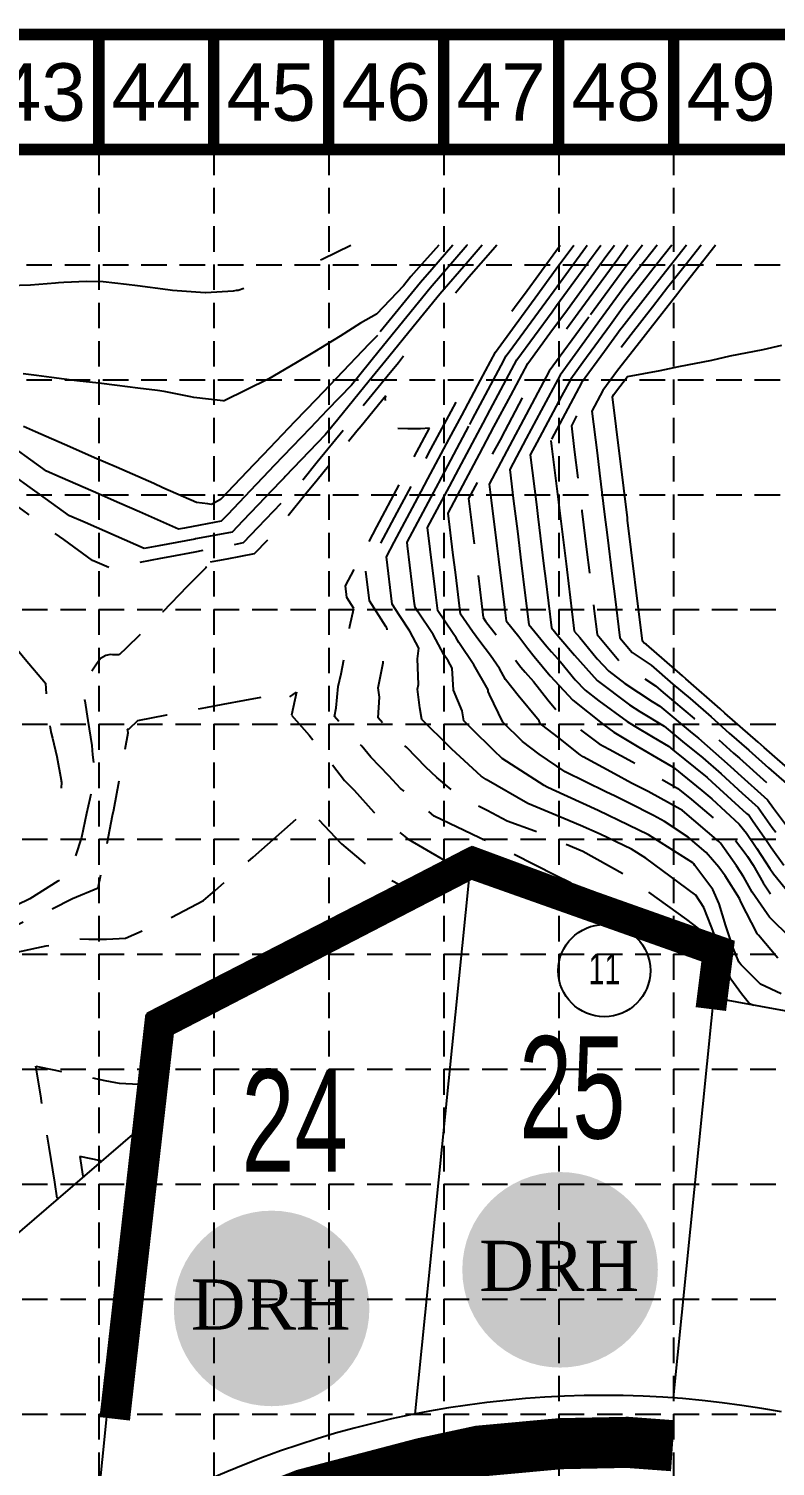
# Model space of a CAD drawing. Extents: x 5997 to 7440, y 5569 to 6471.
# Drawn here: x 6974.8 to 7120.9, y 6189.6 to 6471 of the extents above; entities that cross this region are included whole.
import ezdxf
from ezdxf.enums import TextEntityAlignment as Align

# ---------------------------------------------------------------- set-up
doc = ezdxf.new("R2010")
doc.units = 0
doc.header["$LTSCALE"] = 100
doc.header["$MEASUREMENT"] = 0
doc.linetypes.add('HIDDEN', pattern=[0.375, 0.25, -0.125])
doc.linetypes.add('HIDDEN2', pattern=[0.1875, 0.125, -0.0625])
doc.layers.get('0').update_dxf_attribs({"linetype": 'CONTINUOUS'})
for name, color, linetype in [('$-LOT', 7, 'CONTINUOUS'), ('1 EROSION BLANKET', 84, 'CONTINUOUS'), ('BASE', 7, 'CONTINUOUS'), ('FG-LOTNUM', 7, 'CONTINUOUS'), ('G-XCONTOURS', 5, 'HIDDEN2'), ('G-XIDX_CONTOURS', 5, 'HIDDEN2'), ('GRID', 254, 'HIDDEN'), ('SILT FENCE', 200, 'CONTINUOUS')]:
    doc.layers.add(name, color=color, linetype=linetype)
doc.styles.add('DRHorton', font='dutcheb.ttf')
doc.styles.get("Standard").update_dxf_attribs({"font": 'ARIAL.TTF', "width": 0.9})

# ---------------------------------------------------------------- blocks, each defined once
blk = doc.blocks.new('DRHorton')
h = blk.add_hatch(color=1)
h.paths.add_polyline_path([(78.7, 25.78, 1), (40.43, 25.78, 1)])
h.paths.add_polyline_path([(42.33, 17.91), (76.5, 17.91), (76.5, 34.87), (42.33, 34.87)], flags=24)
at = {"layer": 'BASE', "color": 176, "style": 'DRHorton'}
blk.add_text('DRH', height=9.814, dxfattribs=at).set_placement((59.39, 21.64), align=Align.CENTER)

msp = doc.modelspace()

# ---------------------------------------------------------------- linework, layer by layer
at = {"layer": '$-LOT', "linetype": 'ByBlock'}
for p, q in [((6997.95, 6278.3), (7061.54, 6310.93)), ((7061.54, 6310.93), (7109.99, 6293)), ((6878.62, 6154.28), (6995.6, 6254.96))]:
    msp.add_line(p, q, dxfattribs=at)
at = {"layer": '$-LOT'}
for p, q in [((7061.54, 6310.93), (7050.35, 6199.85)), ((7109.99, 6293), (7100.92, 6203.01)), ((7217.34, 6261.15), (7108.81, 6281.34)), ((6997.95, 6278.3), (6987.55, 6175.15))]:
    msp.add_line(p, q, dxfattribs=at)
msp.add_arc((7087.38, 6013.49), 190, 79.4617, 153.0317, dxfattribs=at)
at = {"layer": '1 EROSION BLANKET', "const_width": 10}
msp.add_lwpolyline([(6992.91, 6168.01), (7011.96, 6177.48), (7028.73, 6184.14), (7051.97, 6190.24), (7062.99, 6192.61), (7078.85, 6194.06), (7091.92, 6194.32), (7100.85, 6193.66)], dxfattribs=at)
at = {"layer": 'BASE', "const_width": 2.25}
for points in [[(5998.5, 5569.85), (7438.5, 5569.85), (7438.5, 6469.85), (5998.5, 6469.85)], [(6021, 5592.35), (7416, 5592.35), (7416, 6447.35), (6021, 6447.35)]]:
    msp.add_lwpolyline(points, close=True, dxfattribs=at)
for points in [[(6988.5, 6447.35), (6988.5, 6469.85)], [(7011, 6447.35), (7011, 6469.85)], [(7033.5, 6447.35), (7033.5, 6469.85)], [(7056, 6447.35), (7056, 6469.85)], [(7078.5, 6447.35), (7078.5, 6469.85)], [(7101, 6447.35), (7101, 6469.85)]]:
    msp.add_lwpolyline(points, dxfattribs=at)
at = {"layer": 'FG-LOTNUM'}
msp.add_circle((7087.43, 6286.64, -666.12), 9.02, dxfattribs=at)
at = {"layer": 'G-XCONTOURS'}
for p, q in [((7055.08, 6428.64, 1026), (7051.13, 6424.28, 1026)), ((7060.6, 6428.6, 1028), (7053.35, 6420.18, 1028)), ((7057.76, 6428.64, 1027), (7053.65, 6423.87, 1027)), ((7060.63, 6428.64, 1028), (7060.6, 6428.6, 1028)), ((7063.51, 6428.64, 1029), (7060.77, 6425.46, 1029)), ((7078.03, 6423.97, 1029), (7081.44, 6428.64, 1029)), ((7083.74, 6428.15, 1028), (7084.1, 6428.64, 1028)), ((7085.84, 6427.4, 1027), (7086.75, 6428.64, 1027)), ((7087.94, 6426.65, 1026), (7089.4, 6428.64, 1026)), ((7094.89, 6428.64, 1024), (7092.15, 6425.13, 1024)), ((7097.76, 6428.64, 1023), (7094.08, 6423.94, 1023)), ((7100.62, 6428.64, 1022), (7097.66, 6424.85, 1022)), ((7103.49, 6428.64, 1021), (7097.96, 6421.57, 1021)), ((7109.22, 6428.64, 1019), (7109.07, 6428.45, 1019)), ((7077.62, 6419.78, 1028), (7083.74, 6428.15, 1028)), ((7078.09, 6416.8, 1027), (7085.26, 6426.61, 1027)), ((7084.85, 6422.41, 1026), (7087.94, 6426.65, 1026)), ((7085.26, 6426.61, 1027), (7085.84, 6427.4, 1027)), ((7109.07, 6428.45, 1019), (7102.82, 6420.46, 1019)), ((7051.13, 6424.28, 1026), (7049.58, 6422.48, 1026)), ((7053.65, 6423.87, 1027), (7051.46, 6421.33, 1027)), ((7060.77, 6425.46, 1029), (7055.23, 6419.03, 1029)), ((7073.89, 6418.3, 1029), (7078.03, 6423.97, 1029)), ((7092.08, 6425.05, 1024), (7084.4, 6414.54, 1024)), ((7094.08, 6423.94, 1023), (7091.67, 6420.85, 1023)), ((7092.15, 6425.13, 1024), (7092.08, 6425.05, 1024)), ((7097.66, 6424.85, 1022), (7096.02, 6422.76, 1022)), ((7048.12, 6420.69, 1026), (7042.82, 6415.15, 1026)), ((7051.46, 6421.33, 1027), (7043.03, 6410.97, 1027)), ((7053.35, 6420.18, 1028), (7046.52, 6411.8, 1028)), ((7049.58, 6422.48, 1026), (7048.12, 6420.69, 1026)), ((7080.2, 6416.04, 1026), (7084.85, 6422.41, 1026)), ((7091.67, 6420.85, 1023), (7086.51, 6413.79, 1023)), ((7096.02, 6422.76, 1022), (7091.25, 6416.66, 1022)), ((7097.24, 6420.65, 1021), (7091.77, 6413.64, 1021)), ((7097.96, 6421.57, 1021), (7097.24, 6420.65, 1021)), ((7102.82, 6420.46, 1019), (7101.83, 6419.19, 1019)), ((7055.23, 6419.03, 1029), (7050.01, 6412.62, 1029)), ((7069.56, 6408.75, 1028), (7075.99, 6417.55, 1028)), ((7069.98, 6412.95, 1029), (7073.89, 6418.3, 1029)), ((7075.99, 6417.55, 1028), (7077.62, 6419.78, 1028)), ((7101.83, 6419.19, 1019), (7096.42, 6412.26, 1019)), ((7042.82, 6415.15, 1026), (7039.75, 6413.35, 1026)), ((7070.34, 6406.19, 1027), (7077.21, 6415.58, 1027)), ((7076.79, 6411.39, 1026), (7080.2, 6416.04, 1026)), ((7077.21, 6415.58, 1027), (7078.09, 6416.8, 1027)), ((7084.4, 6414.54, 1024), (7084.02, 6414.02, 1024)), ((7091.25, 6416.66, 1022), (7088.61, 6413.04, 1022)), ((7039.75, 6413.35, 1026), (7035.77, 6410.84, 1026)), ((7046.52, 6411.8, 1028), (7043.36, 6407.92, 1028)), ((7050.01, 6412.62, 1029), (7045.25, 6406.77, 1029)), ((7066.14, 6407.69, 1029), (7069.98, 6412.95, 1029)), ((7084.02, 6414.02, 1024), (7076.65, 6403.94, 1024)), ((7088.61, 6413.04, 1022), (7083.2, 6405.63, 1022)), ((7086.51, 6413.79, 1023), (7083.61, 6409.83, 1023)), ((7090.71, 6412.29, 1021), (7087.46, 6407.83, 1021)), ((7090.84, 6412.46, 1021), (7090.71, 6412.29, 1021)), ((7091.77, 6413.64, 1021), (7090.84, 6412.46, 1021)), ((7096.42, 6412.26, 1019), (7094.59, 6409.93, 1019)), ((7035.77, 6410.84, 1026), (7030.74, 6407.76, 1026)), ((7041.42, 6409.29, 1027), (7034.96, 6402.54, 1027)), ((7043.03, 6410.97, 1027), (7041.42, 6409.29, 1027)), ((7072.45, 6405.44, 1026), (7076.79, 6411.39, 1026)), ((7083.61, 6409.83, 1023), (7078.76, 6403.18, 1023)), ((7094.59, 6409.93, 1019), (7090.02, 6404.07, 1019)), ((7118.53, 6408.18, 1018), (7122.16, 6409.08, 1018)), ((7030.74, 6407.76, 1026), (7026.97, 6405.54, 1026)), ((7043.36, 6407.92, 1028), (7037.93, 6401.25, 1028)), ((7045.25, 6406.77, 1029), (7041.42, 6402.08, 1029)), ((7063.21, 6402.21, 1029), (7066.14, 6407.69, 1029)), ((7065.11, 6396.38, 1027), (7070.34, 6406.19, 1027)), ((7067.23, 6405.05, 1028), (7068.24, 6406.94, 1028)), ((7068.24, 6406.94, 1028), (7069.56, 6408.75, 1028)), ((7087.46, 6407.83, 1021), (7082.96, 6401.68, 1021)), ((7101.99, 6404.9, 1018), (7108.47, 6406.1, 1018)), ((7108.47, 6406.1, 1018), (7112.05, 6406.95, 1018)), ((7112.05, 6406.95, 1018), (7118.53, 6408.18, 1018)), ((6976.29, 6403.11, 1026), (6973.69, 6403.46, 1026)), ((7026.97, 6405.54, 1026), (7021.77, 6402.47, 1026)), ((7061.63, 6394.54, 1028), (7067.23, 6405.05, 1028)), ((7069.13, 6399.22, 1026), (7072.45, 6405.44, 1026)), ((7076.65, 6403.94, 1024), (7071.04, 6393.4, 1024)), ((7083.2, 6405.63, 1022), (7080.86, 6402.43, 1022)), ((7090.02, 6404.07, 1019), (7087.17, 6400.18, 1019)), ((7091.97, 6402.91, 1018), (7098.36, 6404.11, 1018)), ((7098.36, 6404.11, 1018), (7101.99, 6404.9, 1018)), ((6979.28, 6402.73, 1026), (6976.29, 6403.11, 1026)), ((6984.21, 6402.09, 1026), (6979.28, 6402.73, 1026)), ((6988.51, 6401.6, 1026), (6984.21, 6402.09, 1026)), ((6992.1, 6401.15, 1026), (6988.51, 6401.6, 1026)), ((6996.15, 6400.67, 1026), (6992.1, 6401.15, 1026)), ((6999.99, 6400.2, 1026), (6996.15, 6400.67, 1026)), ((7021.77, 6402.47, 1026), (7013.02, 6398.17, 1026)), ((7034.96, 6402.54, 1027), (7031.05, 6398.45, 1027)), ((7037.93, 6401.25, 1028), (7033.2, 6396.31, 1028)), ((7041.42, 6402.08, 1029), (7035.26, 6394.51, 1029)), ((7059.53, 6395.3, 1029), (7063.21, 6402.21, 1029)), ((7078.76, 6403.18, 1023), (7075.06, 6396.24, 1023)), ((7082.96, 6401.68, 1021), (7076.96, 6390.41, 1021)), ((7080.86, 6402.43, 1022), (7079.08, 6399.09, 1022)), ((7089.6, 6399.88, 1018), (7091.97, 6402.91, 1018)), ((7001.31, 6399.96, 1026), (6999.99, 6400.2, 1026)), ((7006.51, 6398.95, 1026), (7001.31, 6399.96, 1026)), ((7007.09, 6398.84, 1026), (7006.51, 6398.95, 1026)), ((7012.85, 6398.13, 1026), (7007.09, 6398.84, 1026)), ((7012.91, 6398.12, 1026), (7012.85, 6398.13, 1026)), ((7013.02, 6398.17, 1026), (7012.91, 6398.12, 1026)), ((7031.05, 6398.45, 1027), (7026.89, 6394.1, 1027)), ((7065.84, 6393.04, 1026), (7069.13, 6399.22, 1026)), ((7079.08, 6399.09, 1022), (7074.25, 6390.03, 1022)), ((7087.17, 6400.18, 1019), (7085, 6396.11, 1019)), ((7089.02, 6398.95, 1018), (7089.27, 6399.42, 1018)), ((7090.45, 6387.34, 1018), (7089.02, 6398.95, 1018)), ((7089.27, 6399.42, 1018), (7089.6, 6399.88, 1018)), ((7033.2, 6396.31, 1028), (7029.86, 6392.82, 1028)), ((7057.07, 6390.69, 1029), (7059.53, 6395.3, 1029)), ((7063.74, 6393.79, 1027), (7065.11, 6396.38, 1027)), ((7075.06, 6396.24, 1023), (7072.15, 6390.78, 1023)), ((7085, 6396.11, 1019), (7086, 6388, 1019)), ((6976.1, 6392.1, 1027), (6973.77, 6393.12, 1027)), ((6982.87, 6389.13, 1027), (6976.1, 6392.1, 1027)), ((7026.89, 6394.1, 1027), (7020.68, 6387.61, 1027)), ((7029.86, 6392.82, 1028), (7022.83, 6385.47, 1028)), ((7035.26, 6394.51, 1029), (7032.83, 6391.53, 1029)), ((7055.03, 6382.14, 1028), (7061.09, 6393.53, 1028)), ((7058.98, 6384.86, 1027), (7063.74, 6393.79, 1027)), ((7061.09, 6393.53, 1028), (7061.63, 6394.54, 1028)), ((7063, 6387.7, 1026), (7065.84, 6393.04, 1026)), ((7071.04, 6393.4, 1024), (7070.05, 6391.54, 1024)), ((7032.83, 6391.53, 1029), (7024.98, 6383.33, 1029)), ((7052.92, 6382.9, 1029), (7057.07, 6390.69, 1029)), ((7070.05, 6391.54, 1024), (7064.9, 6381.88, 1024)), ((7072.15, 6390.78, 1023), (7068.92, 6384.72, 1023)), ((7074.25, 6390.03, 1022), (7072.94, 6387.57, 1022)), ((7076.96, 6390.41, 1021), (7077.1, 6389.31, 1021)), ((7077.1, 6389.31, 1021), (7078.45, 6378.33, 1021)), ((6978.28, 6384.39, 1028), (6972.14, 6388.81, 1028)), ((6987.68, 6387.02, 1027), (6982.87, 6389.13, 1027)), ((6991.97, 6385.15, 1027), (6987.68, 6387.02, 1027)), ((7020.68, 6387.61, 1027), (7018.82, 6385.67, 1027)), ((7059.23, 6380.64, 1026), (7063, 6387.7, 1026)), ((7072.94, 6387.57, 1022), (7074.13, 6377.9, 1022)), ((7086, 6388, 1019), (7086.49, 6384.02, 1019)), ((7090.51, 6386.87, 1018), (7090.45, 6387.34, 1018)), ((7091.94, 6375.27, 1018), (7090.51, 6386.87, 1018)), ((6975.06, 6381.21, 1029), (6968.9, 6385.64, 1029)), ((6980.96, 6383.21, 1028), (6978.28, 6384.39, 1028)), ((6999.27, 6381.95, 1027), (6991.97, 6385.15, 1027)), ((7018.82, 6385.67, 1027), (7012.32, 6378.86, 1027)), ((7021.79, 6384.38, 1028), (7018.15, 6380.57, 1028)), ((7022.83, 6385.47, 1028), (7021.79, 6384.38, 1028)), ((7057.13, 6381.39, 1027), (7058.98, 6384.86, 1027)), ((7068.92, 6384.72, 1023), (7069.68, 6378.55, 1023)), ((7086.49, 6384.02, 1019), (7087.49, 6375.93, 1019)), ((6976.89, 6379.9, 1029), (6975.06, 6381.21, 1029)), ((6987.38, 6380.4, 1028), (6980.96, 6383.21, 1028)), ((7001.07, 6381.16, 1027), (6999.27, 6381.95, 1027)), ((7007.64, 6378.28, 1027), (7001.07, 6381.16, 1027)), ((7023.98, 6382.28, 1029), (7016.69, 6374.66, 1029)), ((7024.76, 6383.09, 1029), (7023.98, 6382.28, 1029)), ((7024.98, 6383.33, 1029), (7024.76, 6383.09, 1029)), ((7050.94, 6379.17, 1029), (7052.92, 6382.9, 1029)), ((7052.84, 6373.34, 1027), (7057.13, 6381.39, 1027)), ((7054.05, 6380.31, 1028), (7054.96, 6382.01, 1028)), ((7054.96, 6382.01, 1028), (7055.03, 6382.14, 1028)), ((7064.9, 6381.88, 1024), (7065.23, 6379.21, 1024)), ((6982.79, 6375.65, 1029), (6976.89, 6379.9, 1029)), ((6992.55, 6378.13, 1028), (6987.38, 6380.4, 1028)), ((6996.48, 6376.41, 1028), (6992.55, 6378.13, 1028)), ((7009.84, 6377.99, 1027), (7007.64, 6378.28, 1027)), ((7010.59, 6377.89, 1027), (7009.84, 6377.99, 1027)), ((7012.32, 6378.86, 1027), (7010.59, 6377.89, 1027)), ((7018.15, 6380.57, 1028), (7013.73, 6375.94, 1028)), ((7046.31, 6370.5, 1029), (7050.94, 6379.17, 1029)), ((7048.82, 6370.49, 1028), (7054.05, 6380.31, 1028)), ((7056.86, 6376.19, 1026), (7059.23, 6380.64, 1026)), ((7065.23, 6379.21, 1024), (7066.39, 6369.79, 1024)), ((7069.68, 6378.55, 1023), (7070.41, 6372.64, 1023)), ((7074.13, 6377.9, 1022), (7074.43, 6375.49, 1022)), ((7078.45, 6378.33, 1021), (7078.58, 6377.24, 1021)), ((6985.82, 6374.32, 1029), (6982.79, 6375.65, 1029)), ((7004.13, 6373.06, 1028), (6996.48, 6376.41, 1028)), ((7013.73, 6375.94, 1028), (7012.46, 6374.62, 1028)), ((7057.81, 6368.45, 1026), (7056.86, 6376.19, 1026)), ((7074.43, 6375.49, 1022), (7075.62, 6365.83, 1022)), ((7078.58, 6377.24, 1021), (7079.94, 6366.25, 1021)), ((7087.49, 6375.93, 1019), (7087.98, 6371.94, 1019)), ((7092, 6374.79, 1018), (7091.94, 6375.27, 1018)), ((6991.89, 6371.66, 1029), (6985.82, 6374.32, 1029)), ((7005.27, 6373.27, 1028), (7004.13, 6373.06, 1028)), ((7008.33, 6373.85, 1028), (7005.27, 6373.27, 1028)), ((7014.62, 6372.48, 1029), (7007.8, 6371.2, 1029)), ((7012.46, 6374.62, 1028), (7008.33, 6373.85, 1028)), ((7016.69, 6374.66, 1029), (7014.62, 6372.48, 1029)), ((7053.36, 6369.11, 1027), (7052.84, 6373.34, 1027)), ((7070.41, 6372.64, 1023), (7071.17, 6366.48, 1023)), ((7093.43, 6363.2, 1018), (7092, 6374.79, 1018)), ((6997.41, 6369.24, 1029), (6991.89, 6371.66, 1029)), ((7000.24, 6369.78, 1029), (6997.41, 6369.24, 1029)), ((7007.29, 6371.1, 1029), (7000.24, 6369.78, 1029)), ((7007.43, 6371.13, 1029), (7007.29, 6371.1, 1029)), ((7007.8, 6371.2, 1029), (7007.43, 6371.13, 1029)), ((7044.8, 6367.65, 1029), (7046.31, 6370.5, 1029)), ((7048.91, 6369.76, 1028), (7048.82, 6370.49, 1028)), ((7050.31, 6358.41, 1028), (7048.91, 6369.76, 1028)), ((7066.39, 6369.79, 1024), (7066.72, 6367.14, 1024)), ((7087.98, 6371.94, 1019), (7088.98, 6363.86, 1019)), ((7045.94, 6358.35, 1029), (7044.8, 6367.65, 1029)), ((7054.33, 6361.26, 1027), (7053.36, 6369.11, 1027)), ((7058.35, 6364.1, 1026), (7057.81, 6368.45, 1026)), ((7066.72, 6367.14, 1024), (7067.88, 6357.71, 1024)), ((7059.3, 6356.38, 1026), (7058.35, 6364.1, 1026)), ((7071.17, 6366.48, 1023), (7071.9, 6360.56, 1023)), ((7075.62, 6365.83, 1022), (7075.92, 6363.4, 1022)), ((7079.94, 6366.25, 1021), (7080.07, 6365.17, 1021)), ((7080.07, 6365.17, 1021), (7081.43, 6354.16, 1021)), ((7088.98, 6363.86, 1019), (7089.47, 6359.86, 1019)), ((7054.85, 6357.04, 1027), (7054.33, 6361.26, 1027)), ((7075.92, 6363.4, 1022), (7077.11, 6353.76, 1022)), ((7093.49, 6362.7, 1018), (7093.43, 6363.2, 1018)), ((7094.92, 6351.13, 1018), (7093.49, 6362.7, 1018)), ((7047.36, 6356.13, 1029), (7045.94, 6358.35, 1029)), ((7050.4, 6357.69, 1028), (7050.31, 6358.41, 1028)), ((7071.9, 6360.56, 1023), (7072.66, 6354.41, 1023)), ((7089.47, 6359.86, 1019), (7090.46, 6351.79, 1019)), ((7049.37, 6353.1, 1029), (7047.36, 6356.13, 1029)), ((7050.89, 6356.98, 1028), (7050.4, 6357.69, 1028)), ((7053.91, 6352.43, 1028), (7050.89, 6356.98, 1028)), ((7057.74, 6352.83, 1027), (7054.85, 6357.04, 1027)), ((7061.63, 6352.99, 1026), (7059.3, 6356.38, 1026)), ((7067.88, 6357.71, 1024), (7068.2, 6355.07, 1024)), ((7051.16, 6349.77, 1029), (7049.37, 6353.1, 1029)), ((7058.45, 6351.76, 1027), (7057.74, 6352.83, 1027)), ((7063.1, 6351.08, 1026), (7061.63, 6352.99, 1026)), ((7068.2, 6355.07, 1024), (7070.71, 6352.01, 1024)), ((7072.66, 6354.41, 1023), (7076.2, 6350.09, 1023)), ((7077.11, 6353.76, 1022), (7078.56, 6351.98, 1022)), ((7081.43, 6354.16, 1021), (7081.56, 6353.1, 1021)), ((7081.56, 6353.1, 1021), (7082.61, 6351.84, 1021)), ((7050.85, 6347.68, 1029), (7051.16, 6349.77, 1029)), ((7056.02, 6348.5, 1028), (7053.91, 6352.43, 1028)), ((7058.94, 6350.84, 1027), (7058.45, 6351.76, 1027)), ((7061.9, 6346.51, 1027), (7058.94, 6350.84, 1027)), ((7065.18, 6348.32, 1026), (7063.1, 6351.08, 1026)), ((7070.71, 6352.01, 1024), (7072.49, 6349.69, 1024)), ((7076.2, 6350.09, 1023), (7077.09, 6349.01, 1023)), ((7078.56, 6351.98, 1022), (7081.58, 6348.35, 1022)), ((7082.61, 6351.84, 1021), (7086.06, 6347.69, 1021)), ((7090.46, 6351.79, 1019), (7092.89, 6348.89, 1019)), ((7095.23, 6350.76, 1018), (7094.92, 6351.13, 1018)), ((7095.7, 6350.44, 1018), (7095.23, 6350.76, 1018)), ((7102.7, 6344.32, 1018), (7095.7, 6350.44, 1018)), ((7051.07, 6342.67, 1029), (7050.85, 6347.68, 1029)), ((7056.88, 6347.25, 1028), (7056.02, 6348.5, 1028)), ((7057.68, 6345.82, 1028), (7056.88, 6347.25, 1028)), ((7066.92, 6345.77, 1026), (7065.18, 6348.32, 1026)), ((7072.49, 6349.69, 1024), (7073.7, 6348.09, 1024)), ((7073.7, 6348.09, 1024), (7076.83, 6344.31, 1024)), ((7077.09, 6349.01, 1023), (7078.86, 6347.07, 1023)), ((7078.86, 6347.07, 1023), (7081.75, 6343.58, 1023)), ((7081.58, 6348.35, 1022), (7086.06, 6343.43, 1022)), ((7086.06, 6347.69, 1021), (7088.31, 6345.23, 1021)), ((7092.89, 6348.89, 1019), (7096.57, 6346.4, 1019)), ((7057.89, 6341.52, 1028), (7057.68, 6345.82, 1028)), ((7064.67, 6341.59, 1027), (7061.9, 6346.51, 1027)), ((7068.12, 6343.63, 1026), (7066.92, 6345.77, 1026)), ((7076.83, 6344.31, 1024), (7081.24, 6339.57, 1024)), ((7088.31, 6345.23, 1021), (7091.46, 6342.86, 1021)), ((7096.57, 6346.4, 1019), (7100.81, 6342.69, 1019)), ((7103.36, 6343.77, 1018), (7102.7, 6344.32, 1018)), ((7050.89, 6341.75, 1029), (7051.07, 6342.67, 1029)), ((7051.36, 6338.09, 1029), (7050.89, 6341.75, 1029)), ((7059.61, 6337.49, 1028), (7057.89, 6341.52, 1028)), ((7064.68, 6341.29, 1027), (7064.67, 6341.59, 1027)), ((7070.57, 6340.48, 1026), (7068.12, 6343.63, 1026)), ((7081.75, 6343.58, 1023), (7083.67, 6341.52, 1023)), ((7083.67, 6341.52, 1023), (7086.33, 6339.42, 1023)), ((7086.06, 6343.43, 1022), (7092.36, 6338.69, 1022)), ((7091.46, 6342.86, 1021), (7096.78, 6339.3, 1021)), ((7100.81, 6342.69, 1019), (7104.2, 6339.89, 1019)), ((7110.13, 6337.86, 1018), (7103.36, 6343.77, 1018)), ((7064.95, 6340.66, 1027), (7064.68, 6341.29, 1027)), ((7067.59, 6335.27, 1027), (7064.95, 6340.66, 1027)), ((7074.66, 6335.53, 1026), (7070.57, 6340.48, 1026)), ((7081.24, 6339.57, 1024), (7087.34, 6334.74, 1024)), ((7086.33, 6339.42, 1023), (7091.88, 6335.37, 1023)), ((7092.36, 6338.69, 1022), (7094.36, 6337.36, 1022)), ((7096.78, 6339.3, 1021), (7098.31, 6338.38, 1021)), ((7104.2, 6339.89, 1019), (7108.32, 6336.29, 1019)), ((7051.72, 6335.8, 1029), (7051.36, 6338.09, 1029)), ((7057.16, 6330.44, 1029), (7051.72, 6335.8, 1029)), ((7059.93, 6335.53, 1028), (7059.61, 6337.49, 1028)), ((7094.36, 6337.36, 1022), (7099.15, 6334.48, 1022)), ((7098.31, 6338.38, 1021), (7104.65, 6333.14, 1021)), ((7108.32, 6336.29, 1019), (7111.88, 6333.14, 1019)), ((7111.04, 6337.06, 1018), (7110.13, 6337.86, 1018)), ((7117.54, 6331.37, 1018), (7111.04, 6337.06, 1018)), ((7061.42, 6334.06, 1028), (7059.93, 6335.53, 1028)), ((7065.78, 6329.71, 1028), (7061.42, 6334.06, 1028)), ((7071.39, 6331.5, 1027), (7067.59, 6335.27, 1027)), ((7074.91, 6335.03, 1026), (7074.66, 6335.53, 1026)), ((7075.21, 6334.73, 1026), (7074.91, 6335.03, 1026)), ((7078.53, 6332.22, 1026), (7075.21, 6334.73, 1026)), ((7087.34, 6334.74, 1024), (7089.3, 6333.31, 1024)), ((7089.3, 6333.31, 1024), (7094.16, 6330.38, 1024)), ((7091.88, 6335.37, 1023), (7093.26, 6334.53, 1023)), ((7093.26, 6334.53, 1023), (7097.02, 6332.36, 1023)), ((7099.15, 6334.48, 1022), (7102.75, 6331.51, 1022)), ((7104.65, 6333.14, 1021), (7105.88, 6332.15, 1021)), ((7111.88, 6333.14, 1019), (7115.71, 6329.8, 1019)), ((7057.62, 6329.98, 1029), (7057.16, 6330.44, 1029)), ((7074.66, 6329.03, 1027), (7071.39, 6331.5, 1027)), ((7082.72, 6328.9, 1026), (7078.53, 6332.22, 1026)), ((7094.16, 6330.38, 1024), (7098.44, 6327.91, 1024)), ((7097.02, 6332.36, 1023), (7099.99, 6330.58, 1023)), ((7099.99, 6330.58, 1023), (7100.85, 6329.87, 1023)), ((7102.75, 6331.51, 1022), (7106.71, 6328.3, 1022)), ((7105.88, 6332.15, 1021), (7112.07, 6326.67, 1021)), ((7118.72, 6330.31, 1018), (7117.54, 6331.37, 1018)), ((7124.93, 6324.88, 1018), (7118.72, 6330.31, 1018)), ((7063.34, 6324.67, 1029), (7057.62, 6329.98, 1029)), ((7067.46, 6328.16, 1028), (7065.78, 6329.71, 1028)), ((7075.63, 6322.86, 1028), (7067.46, 6328.16, 1028)), ((7079.78, 6325.54, 1027), (7074.66, 6329.03, 1027)), ((7083.27, 6328.49, 1026), (7082.72, 6328.9, 1026)), ((7089.41, 6325.17, 1026), (7083.27, 6328.49, 1026)), ((7098.44, 6327.91, 1024), (7100.88, 6326.48, 1024)), ((7100.85, 6329.87, 1023), (7107.54, 6324.45, 1023)), ((7106.71, 6328.3, 1022), (7110.29, 6325.13, 1022)), ((7115.71, 6329.8, 1019), (7119.58, 6326.3, 1019)), ((7064.31, 6324.04, 1029), (7063.34, 6324.67, 1029)), ((7087.7, 6321.61, 1027), (7079.78, 6325.54, 1027)), ((7092.74, 6323.35, 1026), (7089.41, 6325.17, 1026)), ((7100.88, 6326.48, 1024), (7106.53, 6321.91, 1024)), ((7107.54, 6324.45, 1023), (7108.5, 6323.6, 1023)), ((7110.29, 6325.13, 1022), (7114.43, 6321.36, 1022)), ((7112.07, 6326.67, 1021), (7113.58, 6325.29, 1021)), ((7113.58, 6325.29, 1021), (7119.36, 6320.09, 1021)), ((7119.58, 6326.3, 1019), (7123.06, 6323.26, 1019)), ((7072.45, 6319.33, 1029), (7064.31, 6324.04, 1029)), ((7076.22, 6322.52, 1028), (7075.63, 6322.86, 1028)), ((7077.23, 6322.1, 1028), (7076.22, 6322.52, 1028)), ((7086.23, 6317.95, 1028), (7077.23, 6322.1, 1028)), ((7096.04, 6321.67, 1026), (7092.74, 6323.35, 1026)), ((7102.28, 6318.27, 1026), (7096.04, 6321.67, 1026)), ((7106.53, 6321.91, 1024), (7108.44, 6320.29, 1024)), ((7108.5, 6323.6, 1023), (7115.28, 6317.42, 1023)), ((7079.51, 6316.39, 1029), (7072.45, 6319.33, 1029)), ((7089.54, 6320.76, 1027), (7087.7, 6321.61, 1027)), ((7092.29, 6319.43, 1027), (7089.54, 6320.76, 1027)), ((7097.05, 6317.02, 1027), (7092.29, 6319.43, 1027)), ((7108.44, 6320.29, 1024), (7113.83, 6315.33, 1024)), ((7114.43, 6321.36, 1022), (7117.56, 6318.54, 1022)), ((7119.36, 6320.09, 1021), (7120.51, 6318.45, 1021)), ((7082.77, 6315.02, 1029), (7079.51, 6316.39, 1029)), ((7092.19, 6315.08, 1028), (7086.23, 6317.95, 1028)), ((7099.22, 6315.83, 1027), (7097.05, 6317.02, 1027)), ((7102.72, 6317.97, 1026), (7102.28, 6318.27, 1026)), ((7109.85, 6311.91, 1026), (7102.72, 6317.97, 1026)), ((7115.28, 6317.42, 1023), (7115.76, 6316.99, 1023)), ((7115.76, 6316.99, 1023), (7116.59, 6315.82, 1023)), ((7117.56, 6318.54, 1022), (7120.29, 6314.67, 1022)), ((7120.51, 6318.45, 1021), (7122.86, 6315.33, 1021)), ((7086.64, 6313.37, 1029), (7082.77, 6315.02, 1029)), ((7092.77, 6310.43, 1029), (7086.64, 6313.37, 1029)), ((7096.06, 6313.22, 1028), (7092.19, 6315.08, 1028)), ((7104.73, 6307.71, 1028), (7096.06, 6313.22, 1028)), ((7103.84, 6312.77, 1027), (7099.22, 6315.83, 1027)), ((7113.83, 6315.33, 1024), (7115.24, 6313.52, 1024)), ((7115.24, 6313.52, 1024), (7117.3, 6310.55, 1024)), ((7116.59, 6315.82, 1023), (7119.15, 6312.14, 1023)), ((7120.29, 6314.67, 1022), (7121, 6313.73, 1022)), ((7095.55, 6308.66, 1029), (7092.77, 6310.43, 1029)), ((7107.37, 6309.78, 1027), (7103.84, 6312.77, 1027)), ((7110.15, 6311.57, 1026), (7109.85, 6311.91, 1026)), ((7113.33, 6307.14, 1026), (7110.15, 6311.57, 1026)), ((7117.3, 6310.55, 1024), (7119.8, 6306.62, 1024)), ((7119.15, 6312.14, 1023), (7120.05, 6310.71, 1023)), ((7120.05, 6310.71, 1023), (7122.53, 6307.28, 1023)), ((7105.37, 6301.4, 1029), (7095.55, 6308.66, 1029)), ((7104.95, 6307.55, 1028), (7104.73, 6307.71, 1028)), ((7109.87, 6306.92, 1027), (7107.37, 6309.78, 1027)), ((7105.16, 6307.22, 1028), (7104.95, 6307.55, 1028)), ((7108.69, 6302.49, 1028), (7105.16, 6307.22, 1028)), ((7111.1, 6305.21, 1027), (7109.87, 6306.92, 1027)), ((7113.87, 6300.78, 1027), (7111.1, 6305.21, 1027)), ((7114.73, 6304.92, 1026), (7113.33, 6307.14, 1026)), ((7116.38, 6301.99, 1026), (7114.73, 6304.92, 1026)), ((7119.8, 6306.62, 1024), (7120.56, 6305.58, 1024)), ((7120.56, 6305.58, 1024), (7123.69, 6301.75, 1024)), ((7109.93, 6299.74, 1028), (7108.69, 6302.49, 1028)), ((7119.27, 6297.74, 1026), (7116.38, 6301.99, 1026)), ((7106.88, 6299.03, 1029), (7105.37, 6301.4, 1029)), ((7111.18, 6295.41, 1028), (7109.93, 6299.74, 1028)), ((7114.23, 6299.99, 1027), (7113.87, 6300.78, 1027)), ((7117.28, 6294.05, 1027), (7114.23, 6299.99, 1027)), ((7108.31, 6295.37, 1029), (7106.88, 6299.03, 1029)), ((7119.75, 6297.12, 1026), (7119.27, 6297.74, 1026)), ((7123.96, 6292.99, 1026), (7119.75, 6297.12, 1026)), ((7109.57, 6292.05, 1029), (7108.31, 6295.37, 1029)), ((7111.53, 6294.42, 1028), (7111.18, 6295.41, 1028)), ((7112.57, 6291.26, 1028), (7111.53, 6294.42, 1028)), ((7117.35, 6293.86, 1027), (7117.28, 6294.05, 1027)), ((7117.58, 6293.6, 1027), (7117.35, 6293.86, 1027)), ((7121.36, 6289.06, 1027), (7117.58, 6293.6, 1027)), ((7111.41, 6286.94, 1029), (7109.57, 6292.05, 1029)), ((7113.73, 6288.34, 1028), (7112.57, 6291.26, 1028)), ((7113.86, 6288.17, 1028), (7113.73, 6288.34, 1028)), ((7114.2, 6287.75, 1028), (7113.86, 6288.17, 1028)), ((7112.21, 6284.95, 1029), (7111.41, 6286.94, 1029)), ((7117.98, 6283.97, 1028), (7114.2, 6287.75, 1028)), ((7114.27, 6282.09, 1029), (7112.21, 6284.95, 1029)), ((7122.02, 6282.09, 1028), (7117.98, 6283.97, 1028)), ((7115.87, 6280.13, 1029), (7114.27, 6282.09, 1029)), ((7116.66, 6279.81, 1029), (7115.87, 6280.13, 1029))]:
    msp.add_line(p, q, dxfattribs=at)
at = {"layer": 'G-XCONTOURS', "flags": 128}
for points, elevation in [([(7080.96, 6303.74), (7077.85, 6305.28), (7064.8, 6311.85), (7063.99, 6312.15), (7063.03, 6312.64), (7054.16, 6316.87), (7051.61, 6318.95), (7047.57, 6322.3), (7045.29, 6324.78), (7041.77, 6328.41), (7039.99, 6330.57), (7036.14, 6334.65), (7034.63, 6336.37), (7034.99, 6338.1), (7035.37, 6342.27), (7035.91, 6344.7), (7036.6, 6348.16), (7037.25, 6351.04), (7037.63, 6354.05), (7038.43, 6357.49), (7037.04, 6359.66), (7036.76, 6361.96), (7042.11, 6372), (7042.89, 6373.48), (7048.72, 6384.4), (7049.03, 6384.99), (7053.19, 6392.79), (7051.47, 6392.7), (7049.01, 6392.66), (7046.53, 6392.79), (7046.25, 6393.71), (7045.67, 6395), (7045.43, 6396.03), (7044.89, 6397.28), (7044.59, 6398.32), (7044.57, 6398.55), (7044.59, 6398.82), (7044.68, 6399.15), (7039.82, 6393.18), (7039.03, 6392.21), (7031.23, 6382.63), (7029.04, 6379.95), (7022.63, 6372.09), (7018.92, 6368.2), (7013.59, 6367.2), (7011.73, 6366.85), (7006.75, 6365.91), (7008.42, 6365.85), (7009.27, 6365.73), (7009.58, 6365.58), (7005.8, 6361.79), (7001.06, 6356.85), (6999.21, 6355.01), (6993.85, 6349.73), (6992.59, 6348.5), (6992.34, 6348.48), (6991.21, 6348.48), (6990.82, 6348.5), (6989.86, 6348.31), (6988.87, 6347.76), (6988.04, 6346.62), (6986.97, 6344.99), (6984.98, 6341.57), (6985.27, 6340.57), (6985.57, 6339.83), (6985.75, 6339.45), (6986.38, 6335.62), (6986.88, 6332.33), (6987.13, 6330.69), (6987.3, 6328.85), (6987.66, 6325.49), (6986.76, 6320.28), (6986.11, 6317.39), (6985.1, 6312.69), (6983.68, 6308.26), (6982.94, 6305.32), (6980.51, 6304.13), (6975.03, 6300.7), (6972.46, 6299.46), (6966.21, 6296.49), (6965.25, 6296.09), (6961.37, 6295.48), (6959.33, 6294.96), (6957.06, 6294.41), (6956.18, 6293.63), (6954.66, 6292.1), (6953.93, 6291.3), (6953.69, 6290.43), (6953.2, 6288.45), (6952.96, 6287.53), (6952.57, 6284.09), (6952.14, 6280.22), (6952.03, 6279.2), (6952.14, 6278.57), (6952.57, 6276.24), (6952.98, 6273.97), (6953.61, 6273.14), (6955.84, 6270.2), (6956.29, 6269.61), (6956.42, 6269.44), (6958.98, 6266.07), (6958.75, 6263.74), (6958.27, 6258.68), (6957.88, 6254.68), (6957.55, 6251.29), (6957.01, 6245.62), (6957.38, 6243.28), (6958.27, 6237.82), (6959.02, 6233.21), (6951.14, 6227.6), (6947.08, 6228.08), (6947.07, 6228.08), (6946.77, 6227.98), (6941.88, 6226.45), (6941.63, 6226.37), (6936.68, 6224.84), (6936.19, 6224.67), (6931.66, 6222.98), (6930.38, 6222.01), (6929.5, 6221.14), (6929.07, 6220.62), (6928.29, 6219.67), (6927.87, 6219.16), (6925.66, 6215.2), (6922.5, 6209.56), (6921.25, 6207.24), (6917.16, 6199.94), (6912.87, 6193.12), (6911.01, 6190.78), (6904.37, 6182.93), (6903.72, 6182.18), (6903.24, 6181.76), (6897.88, 6177.34), (6896.24, 6176.21), (6893.51, 6175.27), (6891.43, 6174.87), (6889.78, 6174.63), (6886.93, 6174.17), (6886.05, 6173.99), (6884.85, 6172.86), (6880.3, 6168.56), (6878.6, 6166.96), (6874.55, 6163.12), (6872.35, 6161.05), (6872.13, 6158.1), (6871.95, 6155.74), (6871.76, 6153.33), (6870.65, 6146.21), (6870.19, 6143.29), (6868.66, 6133.47), (6868.62, 6133.24), (6868.61, 6133.17), (6867.05, 6123.19), (6866.57, 6120.13), (6866.58, 6117.72), (6860.22, 6109.78), (6859.26, 6108.35), (6855.88, 6103.31), (6855.37, 6102.54), (6851.55, 6096.85), (6851.47, 6096.73), (6850.79, 6095.72), (6847.58, 6090.92), (6847.04, 6090.77), (6841.39, 6089.22), (6840.58, 6089), (6833.35, 6086.12), (6833.24, 6086.07), (6833.22, 6086.07), (6825.9, 6083.15), (6824.76, 6082.7), (6818.55, 6080.23), (6816.3, 6079.33), (6816.96, 6078.63), (6818.85, 6076.93)], 1031), ([(6819.51, 6077.12), (6818.32, 6078.22), (6823.66, 6080.34), (6826.78, 6081.59), (6831, 6083.27), (6835.24, 6084.96), (6838.35, 6086.19), (6842.27, 6087.27), (6844.8, 6087.97), (6848.46, 6088.97), (6850.34, 6091.78), (6852.35, 6094.78), (6854.67, 6098.24), (6856.24, 6100.59), (6859, 6104.71), (6861.46, 6107.77), (6867.85, 6115.74), (6869.9, 6118.3), (6869.9, 6119.08), (6869.89, 6121.77), (6869.89, 6122.42), (6871.16, 6130.57), (6871.92, 6135.47), (6872.73, 6140.61), (6873.96, 6148.51), (6874.3, 6150.66), (6874.64, 6155.09), (6874.66, 6155.43), (6874.89, 6158.42), (6875.03, 6160.2), (6875.04, 6160.4), (6880.55, 6165.6), (6881.29, 6166.31), (6886.3, 6171.04), (6889.91, 6171.59), (6890.03, 6171.62), (6890.58, 6171.72), (6893.76, 6172.34), (6894.56, 6172.62), (6899.55, 6176.06), (6901.88, 6177.98), (6905.38, 6180.89), (6909.8, 6186.05), (6912.7, 6189.48), (6918.58, 6196.87), (6919.52, 6198.37), (6921.37, 6201.67), (6924.91, 6207.96), (6926.46, 6210.66), (6930.3, 6217.55), (6931.24, 6218.68), (6931.53, 6218.99), (6932.15, 6219.58), (6932.91, 6220.33), (6933.32, 6220.64), (6934.76, 6221.18), (6938.4, 6222.41), (6940.25, 6222.98), (6943.59, 6224.03), (6945.7, 6224.69), (6948.12, 6224.41), (6951.34, 6224.03), (6952.19, 6223.93), (6953.84, 6225.1), (6961.31, 6230.42), (6964.77, 6232.88), (6963.89, 6238.34), (6963.14, 6242.96), (6961.56, 6252.72), (6961.58, 6252.95), (6961.68, 6253.96), (6962.29, 6260.34), (6962.43, 6261.78), (6963.01, 6267.73), (6961.82, 6269.29), (6960.32, 6271.26), (6958.38, 6273.82), (6957.64, 6274.79), (6955.02, 6278.24), (6954.95, 6278.33), (6954.93, 6278.35), (6954.4, 6281.3), (6954.92, 6285.98), (6955.47, 6288.1), (6957.23, 6289.85), (6960.4, 6290.69), (6961.54, 6290.98), (6962.01, 6291.06), (6964.82, 6292.23), (6968.88, 6293.9), (6970.38, 6294.57), (6976.13, 6297.34), (6979.32, 6298.72), (6983.37, 6300.76), (6988.39, 6302.82), (6989.54, 6308.77), (6989.95, 6310.46), (6991.19, 6316.99), (6991.44, 6318.13), (6992.75, 6325.11), (6992.88, 6325.83), (6994.27, 6333.17), (6994.21, 6333.64), (6994.14, 6333.87), (6994.44, 6333.94), (6996.15, 6335.62), (7001.82, 6336.69), (7004.49, 6337.2), (7009.46, 6338.14), (7012.83, 6338.77), (7017.1, 6339.58), (7021.17, 6340.35), (7024.75, 6341.02), (7025.57, 6340.02), (7027.17, 6341.14), (7026.22, 6336.65), (7029.66, 6332.75), (7031.4, 6330.6), (7031.82, 6330.11), (7036.62, 6323.88), (7038.47, 6321.95), (7042.33, 6317.65), (7044.66, 6315.8), (7049.03, 6312.39), (7055.45, 6308.66), (7056.23, 6308.2)], 1032), ([(6822.51, 6077.97), (6828.56, 6080.38), (6828.77, 6080.46), (6828.8, 6080.48), (6836.11, 6083.39), (6836.95, 6083.62), (6842.57, 6085.16), (6843.14, 6085.32), (6849.02, 6086.94), (6849.33, 6087.02), (6851.17, 6089.77), (6853.22, 6092.83), (6853.46, 6093.18), (6857.12, 6098.64), (6857.79, 6099.64), (6864.77, 6108.36), (6866.63, 6110.67), (6873.22, 6118.88), (6873.21, 6121.37), (6873.21, 6122.35), (6873.2, 6124.72), (6873.69, 6127.9), (6875.24, 6137.76), (6875.26, 6137.94), (6875.36, 6138.55), (6876.83, 6147.99), (6876.92, 6149.13), (6877.2, 6152.76), (6877.33, 6154.44), (6877.56, 6157.53), (6877.73, 6159.75), (6880.8, 6162.65), (6883.98, 6165.65), (6886.55, 6168.08), (6888.4, 6168.37), (6890.28, 6168.77), (6893, 6169.27), (6894.75, 6170.43), (6900.04, 6174.05), (6901.14, 6174.83), (6905.08, 6178), (6907.04, 6179.62), (6909.5, 6182.5), (6914.32, 6188.23), (6915.7, 6189.93), (6921.32, 6197.05), (6923.92, 6200.38), (6927.29, 6206.38), (6931.73, 6214.13), (6932.74, 6215.93), (6932.98, 6216.22), (6934.02, 6217.33), (6935, 6218.26), (6938.85, 6219.56), (6940.12, 6219.98), (6944.31, 6221.3), (6945.09, 6221.21), (6947.1, 6220.97), (6949.16, 6220.73), (6949.96, 6220.64), (6953.24, 6220.25), (6959.59, 6224.78), (6962.36, 6226.74), (6970.53, 6232.56), (6969.96, 6236.07), (6968.9, 6242.63), (6968.44, 6245.44), (6967.26, 6252.71), (6966.11, 6259.82), (6966.32, 6261.99), (6966.98, 6268.88), (6967.03, 6269.38), (6966.36, 6270.27), (6964.35, 6272.92), (6963.78, 6273.67), (6961.66, 6276.45), (6960.33, 6278.2), (6958.98, 6279.98), (6956.89, 6282.73), (6956.77, 6283.39), (6956.89, 6284.43), (6957.01, 6284.91), (6957.4, 6285.3), (6958.47, 6285.58), (6965.39, 6288.6), (6965.49, 6288.64), (6965.81, 6288.79), (6971.87, 6290.1), (6976.41, 6291.08), (6978.23, 6291.47), (6980.66, 6292), (6984.58, 6292.85), (6986.53, 6292.78), (6989.99, 6292.77), (6993.73, 6292.97), (7000.36, 6295.87), (7002.55, 6296.94), (7009.02, 6300.34), (7011.26, 6302.31), (7018.71, 6308.85), (7020.41, 6310.35), (7028.39, 6317.37), (7029.55, 6318.4), (7030.21, 6317.62), (7035.9, 6311.59), (7036.01, 6311.47), (7041.87, 6306.49), (7042.51, 6306.01), (7047.22, 6303.58)], 1033), ([(6988.91, 6249.43), (6984.77, 6250.26), (6985.39, 6246.42)], 1036)]:
    msp.add_lwpolyline(points, dxfattribs=dict(at, elevation=elevation))
at = {"layer": 'G-XIDX_CONTOURS'}
for p, q in [((7032.21, 6425.9, 1025), (7037.81, 6428.64, 1025)), ((7066.38, 6428.64, 1030), (7065.6, 6427.74, 1030)), ((7078.44, 6428.17, 1030), (7078.79, 6428.64, 1030)), ((7092.05, 6428.64, 1025), (7090.05, 6425.9, 1025)), ((7106.36, 6428.64, 1020), (7103.23, 6424.65, 1020)), ((7031.88, 6425.75, 1025), (7032.21, 6425.9, 1025)), ((7065.6, 6427.74, 1030), (7060.95, 6422.33, 1030)), ((7071.78, 6419.05, 1030), (7078.44, 6428.17, 1030)), ((7090.05, 6425.9, 1025), (7084.44, 6418.22, 1025)), ((7103.23, 6424.65, 1020), (7099.89, 6420.38, 1020)), ((6970.88, 6420.71, 1025), (6975.15, 6420.86, 1025)), ((6975.15, 6420.86, 1025), (6980.01, 6421.24, 1025)), ((6980.01, 6421.24, 1025), (6980.64, 6421.32, 1025)), ((6980.64, 6421.32, 1025), (6981.66, 6421.39, 1025)), ((6981.66, 6421.39, 1025), (6986.13, 6421.58, 1025)), ((6986.13, 6421.58, 1025), (6989.36, 6421.51, 1025)), ((6989.36, 6421.51, 1025), (6993.94, 6420.99, 1025)), ((6993.94, 6420.99, 1025), (6996.07, 6420.75, 1025)), ((6996.07, 6420.75, 1025), (7002, 6419.98, 1025)), ((7015.77, 6419.82, 1025), (7016.9, 6420.18, 1025)), ((7060.95, 6422.33, 1030), (7058.29, 6419.25, 1030)), ((7099.89, 6420.38, 1020), (7096.83, 6416.46, 1020)), ((7002, 6419.98, 1025), (7002.94, 6419.81, 1025)), ((7002.94, 6419.81, 1025), (7009.34, 6419.34, 1025)), ((7009.34, 6419.34, 1025), (7009.39, 6419.34, 1025)), ((7009.39, 6419.34, 1025), (7014.86, 6419.67, 1025)), ((7014.86, 6419.67, 1025), (7015.44, 6419.8, 1025)), ((7015.44, 6419.8, 1025), (7015.77, 6419.82, 1025)), ((7070.39, 6417.14, 1030), (7071.78, 6419.05, 1030)), ((7084.44, 6418.22, 1025), (7082.3, 6415.29, 1025)), ((7069.35, 6415.73, 1030), (7070.39, 6417.14, 1030)), ((7082.3, 6415.29, 1025), (7080.02, 6412.18, 1025)), ((7096.83, 6416.46, 1020), (7092.66, 6411.12, 1020)), ((7092.66, 6411.12, 1020), (7090.7, 6408.62, 1020))]:
    msp.add_line(p, q, dxfattribs=at)
at = {"layer": 'G-XIDX_CONTOURS', "flags": 128}
for points, elevation in [([(7048.15, 6406.87), (7047.13, 6405.62), (7044.92, 6402.9), (7037.14, 6393.36), (7036.32, 6392.35), (7031.26, 6386.14), (7027.73, 6381.81), (7027.14, 6381.19), (7019.66, 6373.37), (7016.77, 6370.34), (7010.44, 6369.15), (7009.58, 6368.99), (7007.28, 6368.56), (7002.39, 6367.64), (7000.56, 6367.29), (6995.2, 6366.28), (6990.69, 6365.43), (6987.3, 6366.92), (6981.64, 6370.99), (6979.57, 6372.48), (6973.65, 6376.73), (6971.83, 6378.04), (6965.66, 6382.48), (6964.1, 6383.6), (6957.66, 6388.23), (6954.21, 6390.31), (6956.1, 6387.89), (6954.66, 6385.59), (6954.43, 6385.21), (6953, 6382.92), (6952.75, 6382.52), (6951.33, 6380.25), (6951.07, 6379.84), (6949.66, 6377.58), (6950.25, 6375.92), (6950.6, 6375.58), (6956.41, 6368.66), (6958.44, 6366.26), (6963.63, 6360.09), (6966.28, 6356.93), (6970.84, 6351.51), (6974.12, 6347.61), (6978.05, 6342.93), (6978.36, 6338.22), (6978.99, 6334.18), (6979.18, 6333.12), (6979.47, 6332.11), (6980.3, 6328.55), (6981.13, 6323.95), (6981.17, 6323.75), (6981.19, 6323.52), (6981.02, 6319.97)], 1030), ([(7106.01, 6294.48), (7105.81, 6294.98), (7103.58, 6296.66), (7091.47, 6305.36), (7083.25, 6309.94), (7078.95, 6311.77), (7073.83, 6313.93), (7068.43, 6315.91), (7064.49, 6317.95), (7058.89, 6320.89), (7054.66, 6324.47), (7052.49, 6326.48), (7048.79, 6330.28), (7046.57, 6332.48), (7043.16, 6336.09), (7043.42, 6340.15), (7043.18, 6342.01), (7044.17, 6346.85), (7044.12, 6347.91), (7044.96, 6353.52), (7044.83, 6353.77), (7044.69, 6353.99), (7041.49, 6359.01), (7040.78, 6364.8), (7044.21, 6371.25), (7046.92, 6376.32), (7050.82, 6383.65), (7053.05, 6387.84), (7057.43, 6396.05), (7059.19, 6399.36), (7060.75, 6402.28)], 1030), ([(7071.38, 6398.75), (7067.94, 6392.29), (7067.02, 6390.55), (7061.34, 6379.89), (7060.88, 6379.03), (7062.26, 6367.8), (7062.37, 6366.95), (7063.75, 6355.73), (7064.21, 6355.06), (7067.79, 6350.38), (7071.1, 6346.01), (7071.91, 6345.03), (7073.59, 6343.22), (7076.39, 6339.62), (7078.35, 6337.26), (7081.45, 6334.81), (7086.45, 6331.03), (7088.36, 6330), (7092.92, 6327.51), (7095.06, 6326.22), (7095.8, 6325.8), (7101.79, 6322.28), (7104.46, 6320.12), (7109.38, 6315.96), (7111.88, 6313.65), (7115.01, 6309.62), (7115.46, 6308.97), (7116.53, 6307.3), (7118.5, 6303.81), (7119.54, 6302.28), (7122.01, 6299.06), (7122.89, 6298.19)], 1025), ([(7082.02, 6395.21), (7080.98, 6393.26), (7081.55, 6388.65), (7082.47, 6381.18), (7083.04, 6376.58), (7083.96, 6369.09), (7084.52, 6364.52), (7085.45, 6357.01), (7086.01, 6352.45), (7090.54, 6347.04), (7090.55, 6347.03), (7090.56, 6347.03), (7090.56, 6347.02), (7090.59, 6347), (7097.45, 6342.36), (7098.92, 6341.07), (7105.04, 6336.01), (7106.5, 6334.73), (7112.73, 6329.22), (7113.87, 6328.22), (7120.45, 6322.29), (7121.18, 6321.65), (7122.64, 6319.71), (7124.72, 6316.93), (7125.35, 6316.09), (7129.16, 6313.75), (7130.85, 6312.72)], 1020), ([(6980.39, 6242.12), (6979.88, 6245.26), (6978.77, 6252.06), (6977.55, 6259.64), (6977.14, 6262.13), (6976.2, 6267.95), (6979.69, 6267.23), (6984.34, 6266.29), (6985.73, 6265.96), (6989.69, 6265.16), (6991.77, 6264.73), (6992.47, 6264.64), (6996.38, 6264.39)], 1035)]:
    msp.add_lwpolyline(points, dxfattribs=dict(at, elevation=elevation))
at = {"layer": 'GRID', "color": 253, "linetype": 'HIDDEN', "ltscale": 0.2}
for p, q in [((6988.5, 6447.35), (6988.5, 5659.76)), ((7011, 6447.35), (7011, 5659.76)), ((7033.5, 6447.35), (7033.5, 5659.76)), ((7056, 6447.35), (7056, 5659.76)), ((7078.5, 6447.35), (7078.5, 5659.76)), ((7101, 6447.35), (7101, 5659.76)), ((6021.83, 6424.78), (7416.83, 6424.78)), ((6021.83, 6402.28), (7416.83, 6402.28)), ((6021.83, 6379.78), (7416.83, 6379.78)), ((6021, 6357.35), (7416, 6357.35)), ((6021, 6334.85), (7416, 6334.85)), ((6021, 6312.35), (7416, 6312.35)), ((6021, 6289.85), (7416, 6289.85)), ((6021, 6267.35), (7416, 6267.35)), ((6021, 6244.85), (7416, 6244.85)), ((6021, 6222.35), (7416, 6222.35)), ((6021, 6199.85), (7416, 6199.85))]:
    msp.add_line(p, q, dxfattribs=at)
at = {"layer": 'SILT FENCE', "const_width": 6}
msp.add_lwpolyline([(6991.63, 6198.92), (7000.4, 6276.11), (7061.27, 6307.64), (7109.7, 6290.46), (7108.28, 6279.12)], dxfattribs=at)

# ---------------------------------------------------------------- block references
at = {"layer": 'FG-LOTNUM', "color": 1}
for p in [(7019.21, 6202.31), (6962.76, 6194.75)]:
    msp.add_blockref('DRHorton', p, dxfattribs=at)

# ---------------------------------------------------------------- texts
at = {"layer": 'BASE'}
for s, p in [('43', (6977.25, 6458.6)), ('44', (6999.75, 6458.6)), ('45', (7022.25, 6458.6)), ('46', (7044.75, 6458.6)), ('47', (7067.25, 6458.6)), ('48', (7089.75, 6458.6)), ('49', (7112.25, 6458.6))]:
    msp.add_text(s, height=11.25, dxfattribs=at).set_placement(p, align=Align.MIDDLE_CENTER)
at = {"layer": 'FG-LOTNUM', "width": 0.67}
for s, height, p in [('11', 6, (7087.45, 6283.98, -666.12)), ('25', 20, (7081.15, 6253.8)), ('24', 20, (7026.83, 6247.29))]:
    msp.add_text(s, height=height, dxfattribs=at).set_placement(p, align=Align.CENTER)

doc.saveas('drawing.dxf')
